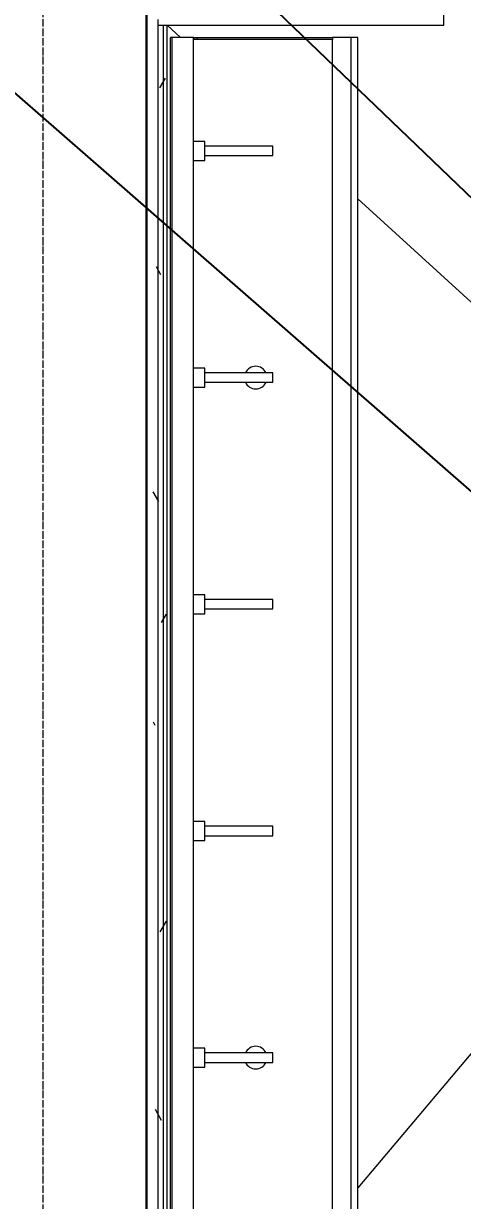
# Model space of a CAD drawing. Header units: millimetres. Extents: x -32 to 417638015, y -35 to 175284279.
# Drawn here: x 416310552 to 416311715, y 175244999 to 175248114 of the extents above; entities that cross this region are included whole.
import ezdxf
from ezdxf import colors
from ezdxf.entities.mleader import LeaderData, LeaderLine
from ezdxf.math import Vec2, Vec3

# ---------------------------------------------------------------- set-up
doc = ezdxf.new("R2010")
doc.units = ezdxf.units.MM
doc.linetypes.add('ADSK_Линия сетки', pattern=[25, 20, -2.5, 0, -2.5])
doc.layers.add('_ЭМ_Надписи', color=7, linetype='Continuous')
for name, color, linetype, lineweight in [('Оси', 253, 'Continuous', 9), ('Перекрытие', 7, 'Continuous', 18), ('Сантехника', 7, 'Continuous', 18), ('Стены внутренние', 7, 'Continuous', 18), ('Стены несущие', 7, 'Continuous', 30), ('Стены отделка', 7, 'Continuous', 30), ('Стены штриховка', 7, 'Continuous', 9), ('ШТРИХОВКА', 252, 'Continuous', 15)]:
    doc.layers.add(name, color=color, linetype=linetype, lineweight=lineweight)
doc.styles.add('ЭОМ', font='isocpeur.ttf', dxfattribs={"width": 0.85, "height": 250})

# ---------------------------------------------------------------- blocks, each defined once
blk = doc.blocks.new('1 этаж')
at = {"layer": 'Стены внутренние', "lineweight": 9}
h = blk.add_hatch(dxfattribs=at)
h.set_pattern_fill('FP_12', color=8, style=0, pattern_type=2)
h.set_pattern_definition([(0, (557.2005734382547, 188.9018102923583), (406.4, 101.6), [33.528, -271.272, 33.528, -271.272, -1625.6]), (0, (557.2005734382547, 188.9018102923583), (406.4, 101.6), [-609.6, 33.528, -576.072, 33.528, -271.272, -711.2]), (0, (557.2005734382547, 188.9018102923583), (406.4, 101.6), [-1524, 33.528, -169.672, 33.528, -474.472]), (120, (709.6005734382488, 239.7018102923575), (-291.1881810244989, 301.1527240979959), [33.52799999999996, -271.2719999999997, 33.52799999999996, -271.2719999999997, -1625.599999999999]), (120, (709.6005734382488, 239.7018102923575), (-291.1881810244989, 301.1527240979959), [-609.5999999999995, 33.52799999999996, -576.0719999999994, 33.52799999999996, -271.2719999999997, -711.1999999999995]), (120, (709.6005734382488, 239.7018102923575), (-291.1881810244989, 301.1527240979959), [-1523.999999999999, 33.52799999999996, -169.6719999999999, 33.52799999999996, -474.4719999999997]), (240, (760.4005734382372, 442.9018102923583), (-115.2118189755009, -402.7527240979958), [33.528, -271.272, 33.528, -271.272, -1625.6]), (240, (760.4005734382372, 442.9018102923583), (-115.2118189755009, -402.7527240979958), [-609.6, 33.528, -576.072, 33.528, -271.272, -711.2]), (240, (760.4005734382372, 442.9018102923583), (-115.2118189755009, -402.7527240979958), [-1524, 33.528, -169.672, 33.528, -474.472])])
h.paths.add_polyline_path([(46725.38937983781, 13028.57325386916), (46725.38937983781, 16678.82326462789), (46710.38937983781, 16678.82326462789), (46710.38937983781, 13028.57325386916)])
at = {"layer": 'Оси', "color": 8, "linetype": 'ADSK_Линия сетки'}
blk.add_line((46406.76592647669, -4162.595295516364), (46406.76592647677, 44411.90026894389), dxfattribs=at)
at = {"layer": 'Перекрытие', "color": 8}
for p, q in [((46734.38937983775, 16598.5732646279), (46770.10391117551, 16566.07325924853)), ((47239.38937983775, 16139.02634907779), (47548.61475505831, 15857.63314632049)), ((47548.61475505831, 13887.63314632049), (47239.38937983772, 13521.25183581427))]:
    blk.add_line(p, q, dxfattribs=at)
at = {"layer": 'Сантехника', "color": 8}
for p, q in [((46743.3893798377, 12966.07325924853), (46743.38937983774, 16566.07325924853)), ((46748.38937983774, 16566.07325924853), (46743.38937983774, 16566.07325924853)), ((46748.38937983771, 12966.07325924853), (46748.38937983774, 16566.07325924853)), ((46803.07949036748, 16566.07325924853), (46748.38937983774, 16566.07325924853)), ((46804.39059368755, 16566.07325924853), (46803.07949036748, 16566.07325924853)), ((46804.38937983775, 16566.07325924853), (46804.38937983775, 16561.07325924853)), ((46804.38937983775, 16566.07325924853), (46815.33614263556, 16566.07325924853)), ((46805.78840452668, 16561.07325924853), (46804.38937983775, 16561.07325924853)), ((46815.33614263556, 16561.07325924853), (46804.38937983775, 16561.07325924853)), ((46804.3905936876, 16561.07325924854), (46804.3905936876, 16566.07325924854)), ((46804.39059368757, 12971.07325924853), (46804.3905936876, 16561.07325924854)), ((46815.33614263556, 16566.07325924853), (47172.43113696637, 16566.07325924852)), ((46815.33614263556, 16561.07325924853), (46815.33614263556, 16566.07325924853)), ((47172.43113696637, 16561.07325924852), (46815.33614263556, 16561.07325924853)), ((47172.43113696637, 16566.07325924852), (47172.43113696637, 16561.07325924852)), ((47222.43113696639, 16566.07325924852), (47172.43113696637, 16566.07325924852)), ((47172.43113696636, 12971.07325924852), (47172.43113696639, 16561.07325924852)), ((47222.43113696636, 12966.07325924852), (47222.43113696639, 16566.07325924852)), ((47239.38937983774, 16566.07325924852), (47222.43113696639, 16566.07325924852)), ((47239.38937983771, 12966.07325924852), (47239.38937983774, 16566.07325924852)), ((46834.38937983779, 16291.07325924855), (46804.38937983778, 16291.07325924855)), ((46834.38937983774, 16241.07325924854), (46834.38937983774, 16291.07325924854)), ((47014.38937983779, 16278.57325924856), (46834.38937983779, 16278.57325924855)), ((47014.38937983774, 16253.57325924853), (47014.38937983774, 16278.57325924853)), ((46804.38937983778, 16241.07325924855), (46834.38937983779, 16241.07325924855)), ((46834.38937983779, 16253.57325924855), (47014.38937983779, 16253.57325924855)), ((46834.38937983779, 15691.07325924855), (46804.38937983779, 15691.07325924856)), ((46834.38937983773, 15641.07325924854), (46834.38937983773, 15691.07325924854)), ((47014.38937983778, 15678.57325924854), (46834.38937983779, 15678.57325924855)), ((47014.38937983773, 15653.57325924853), (47014.38937983773, 15678.57325924853)), ((46804.38937983779, 15641.07325924855), (46834.38937983779, 15641.07325924855)), ((46834.38937983779, 15653.57325924856), (47014.38937983778, 15653.57325924855)), ((46834.38937983778, 15091.07325924855), (46804.38937983778, 15091.07325924855)), ((46834.38937983772, 15041.07325924854), (46834.38937983772, 15091.07325924854)), ((47014.38937983777, 15078.57325924855), (46834.38937983778, 15078.57325924855)), ((47014.38937983772, 15053.57325924853), (47014.38937983772, 15078.57325924853)), ((46834.38937983778, 15053.57325924855), (47014.38937983778, 15053.57325924854)), ((46804.38937983778, 15041.07325924856), (46834.38937983778, 15041.07325924856)), ((46834.38937983777, 14491.07325924855), (46804.38937983777, 14491.07325924855)), ((46834.38937983772, 14441.07325924854), (46834.38937983772, 14491.07325924854)), ((47014.38937983778, 14478.57325924855), (46834.38937983777, 14478.57325924855)), ((47014.38937983772, 14453.57325924853), (47014.38937983772, 14478.57325924853)), ((46804.38937983777, 14441.07325924855), (46834.38937983777, 14441.07325924855)), ((46834.38937983777, 14453.57325924855), (47014.38937983778, 14453.57325924855)), ((46834.38937983776, 13891.07325924855), (46804.38937983777, 13891.07325924855)), ((46834.38937983772, 13841.07325924854), (46834.38937983772, 13891.07325924854)), ((47014.38937983777, 13878.57325924854), (46834.38937983776, 13878.57325924855)), ((47014.38937983772, 13853.57325924853), (47014.38937983772, 13878.57325924853)), ((46804.38937983776, 13841.07325924855), (46834.38937983776, 13841.07325924855)), ((46834.38937983776, 13853.57325924855), (47014.38937983777, 13853.57325924855))]:
    blk.add_line(p, q, dxfattribs=at)
for centre, radius, start, end in [((46969.38937983774, 15666.07325924852), 30.00000000000009, 90, 155.1828304623795), ((46969.38937983774, 15666.07325924852), 29.99999999999994, 24.81716953762049, 90), ((46969.38937983774, 15666.07325924852), 29.99999999999998, 204.8171695374455, 270), ((46969.38937983774, 15666.07325924852), 29.99999999999992, 270, 335.1828304625545), ((46969.38937983772, 13866.07325924852), 30.00000000000009, 90, 155.1828304623795), ((46969.38937983772, 13866.07325924852), 29.99999999999994, 24.81716953762049, 90), ((46969.38937983772, 13866.07325924852), 29.99999999999998, 204.8171695374455, 270), ((46969.38937983772, 13866.07325924852), 29.99999999999988, 270, 335.1828304625545)]:
    blk.add_arc(centre, radius, start, end, dxfattribs=at)
at = {"layer": 'Стены несущие', "color": 8}
blk.add_line((46680.38937983775, 12888.57325386915), (46680.38937983775, 20342.82651402604), dxfattribs=at)
at = {"layer": 'Стены отделка', "color": 8, "lineweight": 9}
blk.add_line((46710.38937983775, 16613.57326462788), (46710.38937983775, 12888.57325386922), dxfattribs=at)
blk.add_lwpolyline([(46710.38937983775, 16598.5732646279), (47467.20057343823, 16598.5732646279), (47467.20057343823, 17090.07326462788), (46680.38937983775, 17090.07326462788)], dxfattribs=at)
at = {"layer": 'Стены штриховка', "color": 8}
for p, q in [((46725.38937983778, 12918.57325386915), (46725.38937983778, 16598.5732646279)), ((46734.38937983778, 12924.57325386911), (46734.38937983775, 16598.5732646279))]:
    blk.add_line(p, q, dxfattribs=at)

msp = doc.modelspace()

# ---------------------------------------------------------------- block references
at = {"layer": 'ШТРИХОВКА'}
msp.add_blockref('1 этаж', (416264198.1010904, 175231510.6631508), dxfattribs=at)

# ---------------------------------------------------------------- leaders
at = {"layer": '_ЭМ_Надписи', "color": 7, "ltscale": 5}
ml = msp.add_multileader_mtext('Standard', dxfattribs=at)
ml.set_content('{\\fGOST Common|b0|i0|c204|p34;\\W0.9;\\C256;1ЩРС-2\\fISOCPEUR|b0|i0|c204|p34;\\W0.85; Гр.32\\PЭл.суш. \\fGOST Common|b0|i0|c0|p34;\\W0.9;h=0.9\\fGOST Common|b0|i0|c204|p34;м \\fGOST Common|b0|i0|c0|p34;L=1\\fGOST Common|b0|i0|c204|p34;м}', color=1, style='ЭОМ')
ml.set_leader_properties()
ml.build(insert=Vec2(0, 0))
ml.multileader.update_dxf_attribs({"text_left_attachment_type": 6, "text_right_attachment_type": 6, "dogleg_length": 0, "arrow_head_size": 200})
ctx = ml.context
ctx.base_point, ctx.char_height, ctx.arrow_head_size, ctx.landing_gap_size, ctx.plane_origin = Vec3(416306489.2588594, 175253230.4006652, -64.26463315267222), 250, 200, 0, Vec3(416288553.5790604, 175264754.1647294, -64.26463315267222)
ctx.left_attachment, ctx.right_attachment = 6, 6
notes = []
notes.append((ctx, [(1, (1, 1, 0), (416309048.804314, 175253230.4006652, -64.26463315267222), (-1, 0), 0, [(0, [(416313439.2911114, 175247292.7749791, -64.26463315267222)], 0, [])])]))
ctx.mtext.insert, ctx.mtext.width, ctx.mtext.defined_height, ctx.mtext.flow_direction = Vec3(416306489.2588594, 175253555.4006652, -64.26463315267222), 2631.594679525163, 614.6704997353966, 5
ml = msp.add_multileader_mtext('Standard', dxfattribs=at)
ml.set_content('{\\fGOST Common|b0|i0|c204|p34;\\W0.9;\\C256;1ЩРС-2\\fISOCPEUR|b0|i0|c204|p34;\\W0.85; Гр.31\\PЭл.суш. \\fGOST Common|b0|i0|c0|p34;\\W0.9;h=0.9\\fGOST Common|b0|i0|c204|p34;м \\fGOST Common|b0|i0|c0|p34;L=1\\fGOST Common|b0|i0|c204|p34;м}', color=1, style='ЭОМ')
ml.set_leader_properties()
ml.build(insert=Vec2(0, 0))
ml.multileader.update_dxf_attribs({"text_left_attachment_type": 6, "text_right_attachment_type": 6, "dogleg_length": 0, "arrow_head_size": 200})
ctx = ml.context
ctx.base_point, ctx.char_height, ctx.arrow_head_size, ctx.landing_gap_size, ctx.plane_origin = Vec3(416306882.4878702, 175250921.1839626, -64.26463315267222), 250, 200, 0, Vec3(416288553.5790604, 175263610.0849001, -64.26463315267222)
ctx.left_attachment, ctx.right_attachment = 6, 6
notes.append((ctx, [(1, (1, 1, 0), (416309442.0333248, 175250921.1839626, -64.26463315267222), (-1, 0), 0, [(0, [(416313439.2911114, 175246664.3043588, -64.26463315267222)], 0, [])])]))
ctx.mtext.insert, ctx.mtext.width, ctx.mtext.defined_height, ctx.mtext.flow_direction = Vec3(416306882.4878703, 175251246.1839626, -64.26463315267222), 2631.594679525163, 614.6704997353966, 5
ml = msp.add_multileader_mtext('Standard', dxfattribs=at)
ml.set_content('{\\fGOST Common|b0|i0|c204|p34;\\W0.9;\\C256;1ЩРС-2\\fISOCPEUR|b0|i0|c204|p34;\\W0.85; Гр.30\\PЭл.суш. \\fGOST Common|b0|i0|c0|p34;\\W0.9;h=0.9\\fGOST Common|b0|i0|c204|p34;м \\fGOST Common|b0|i0|c0|p34;L=1\\fGOST Common|b0|i0|c204|p34;м}', color=1, style='ЭОМ')
ml.set_leader_properties()
ml.build(insert=Vec2(0, 0))
ml.multileader.update_dxf_attribs({"text_left_attachment_type": 6, "text_right_attachment_type": 6, "dogleg_length": 0, "arrow_head_size": 200})
ctx = ml.context
ctx.base_point, ctx.char_height, ctx.arrow_head_size, ctx.landing_gap_size, ctx.plane_origin = Vec3(416306940.9109512, 175249799.7775306, -64.26463315267222), 250, 200, 0, Vec3(416288582.6532715, 175262346.3095261, -64.26463315267222)
ctx.left_attachment, ctx.right_attachment = 6, 6
notes.append((ctx, [(1, (1, 1, 0), (416309500.4564058, 175249799.7775306, -64.26463315267222), (-1, 0), 0, [(0, [(416313468.3653225, 175245992.3689887, -64.26463315267222)], 0, [])])]))
ctx.mtext.insert, ctx.mtext.width, ctx.mtext.defined_height, ctx.mtext.flow_direction = Vec3(416306940.9109512, 175250124.7775306, -64.26463315267222), 2631.594679525163, 614.6704997353966, 5
ml = msp.add_multileader_mtext('Standard', dxfattribs=at)
ml.set_content('{\\fGOST Common|b0|i0|c204|p34;\\W0.9;\\C256;1ЩРС-2\\fISOCPEUR|b0|i0|c204|p34;\\W0.85; Гр.29\\PЭл.суш. \\fGOST Common|b0|i0|c0|p34;\\W0.9;h=0.9\\fGOST Common|b0|i0|c204|p34;м \\fGOST Common|b0|i0|c0|p34;L=1\\fGOST Common|b0|i0|c204|p34;м}', color=1, style='ЭОМ')
ml.set_leader_properties()
ml.build(insert=Vec2(0, 0))
ml.multileader.update_dxf_attribs({"text_left_attachment_type": 6, "text_right_attachment_type": 6, "dogleg_length": 0, "arrow_head_size": 200})
ctx = ml.context
ctx.base_point, ctx.char_height, ctx.arrow_head_size, ctx.landing_gap_size, ctx.plane_origin = Vec3(416307015.9832945, 175248762.373908, -64.26463315267222), 250, 200, 0, Vec3(416288553.5790604, 175261091.8261106, -64.26463315267222)
ctx.left_attachment, ctx.right_attachment = 6, 6
notes.append((ctx, [(1, (1, 1, 0), (416309575.5287491, 175248762.373908, -64.26463315267222), (-1, 0), 0, [(0, [(416313439.2911114, 175245390.8622478, -64.26463315267222)], 0, [])])]))
ctx.mtext.insert, ctx.mtext.width, ctx.mtext.defined_height, ctx.mtext.flow_direction = Vec3(416307015.9832945, 175249087.373908, -64.26463315267222), 2631.594679525163, 614.6704997353966, 5
for ctx, leaders in notes:
    for number, flags, end, landing, length, lines in leaders:
        leader = LeaderData()
        leader.index, (leader.has_last_leader_line, leader.has_dogleg_vector, leader.attachment_direction) = number, flags
        leader.last_leader_point, leader.dogleg_vector, leader.dogleg_length = Vec3(end), Vec3(landing), length
        for number, points, colour, breaks in lines:
            line = LeaderLine()
            line.index, line.vertices, line.color, line.breaks = number, Vec3.list(points), colors.encode_raw_color(colour), breaks
            leader.lines.append(line)
        ctx.leaders.append(leader)

doc.saveas('drawing.dxf')
